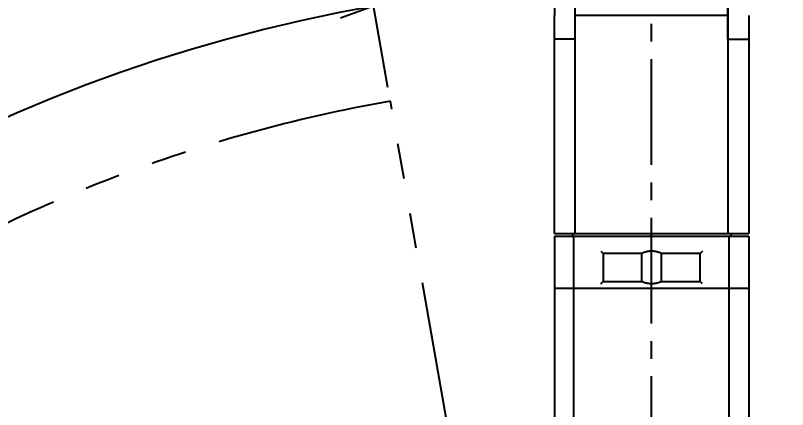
# Model space of a CAD drawing. Extents: x -15505 to -9955, y 1127 to 4348.
# Drawn here: x -14579 to -14022, y 3566 to 3850 of the extents above; entities that cross this region are included whole.
import ezdxf

# ---------------------------------------------------------------- set-up
doc = ezdxf.new("R2010")
doc.units = 0
doc.header["$LTSCALE"] = 4
doc.header["$MEASUREMENT"] = 0
doc.linetypes.add('CENTRE2', pattern=[28.575, 19.05, -3.175, 3.175, -3.175])
doc.linetypes.add('PHANTOM2', pattern=[31.75, 15.875, -3.175, 3.175, -3.175, 3.175, -3.175])
doc.layers.get('0').update_dxf_attribs({"linetype": 'CONTINUOUS'})
doc.layers.get('DEFPOINTS').update_dxf_attribs({"linetype": 'CONTINUOUS'})
for name, color, linetype in [('01', 7, 'CONTINUOUS'), ('01CENTER', 5, 'CENTRE2'), ('01HOSO', 6, 'CONTINUOUS'), ('02', 5, 'CONTINUOUS'), ('10', 1, 'CONTINUOUS')]:
    doc.layers.add(name, color=color, linetype=linetype)
doc.styles.add('BIGFONT', font='ROMANS.SHX', dxfattribs={"bigfont": 'bigfont'})
doc.dimstyles.new('L-IN', dxfattribs={"dimscale": 10, "dimtxt": 3.2, "dimasz": 2.5, "dimexe": 1, "dimexo": 1, "dimgap": 1, "dimtad": 1, "dimdec": 0, "dimtxsty": 'BIGFONT', "dimblk": 'YA-IN', "dimblk1": 'OPEN', "dimblk2": 'OPEN', "dimsah": 1, "dimcen": 0, "dimclrd": 256, "dimclre": 256, "dimclrt": 256, "dimazin": 3, "dimtp": 0.1, "dimtm": 0.2, "dimtfac": 0.625, "dimtdec": 0, "dimtmove": 0, "dimatfit": 3, "dimtolj": 1})

# ---------------------------------------------------------------- blocks, each defined once
blk = doc.blocks.new('_OPEN')
at = {"color": 0, "linetype": 'BYBLOCK'}
for p, q in [((-1, 0.167), (0, 0)), ((0, 0), (-1, -0.167)), ((0, 0), (-1, 0))]:
    blk.add_line(p, q, dxfattribs=at)
blk = doc.blocks.new('*D31')
at = {"linetype": 'BYBLOCK'}
for p, q in [((-14310.1, 3798.13), (-14322.17, 3866.54)), ((-14120, 1675), (-14120, 1555.77))]:
    blk.add_line(p, q, dxfattribs=at)
blk.add_arc((-14120, 2720), 1154.23, 101.24102, 268.75898, dxfattribs=at)
at = {"layer": 'DEFPOINTS', "color": 0, "linetype": 'BYBLOCK'}
for p in [(-14120, 4020), (-14308.37, 3788.28), (-15179.83, 3177.17), (-14175.01, 3032), (-14120, 1685)]:
    blk.add_point(p, dxfattribs=at)
at = {"linetype": 'BYBLOCK', "xscale": 25, "yscale": 25, "zscale": 25}
for p, rotation in [((-14320.43, 3856.69), 10.62051160187568), ((-14120, 1565.77), 359.3794883981237)]:
    blk.add_blockref('_OPEN', p, dxfattribs=dict(at, rotation=rotation))
at = {"linetype": 'BYBLOCK', "insert": (-15243.93, 2621.67), "char_height": 32, "attachment_point": 5, "rotation": 275, "style": 'BIGFONT'}
blk.add_mtext('\\A1;170°', dxfattribs=at)
blk = doc.blocks.new('YA-IN')
at = {"color": 0, "linetype": 'BYBLOCK'}
for p, q in [((0, 0), (-1, 0.167)), ((-1, -0.167), (0, 0)), ((0, 0), (-1, 0))]:
    blk.add_line(p, q, dxfattribs=at)
blk = doc.blocks.new('*D30')
at = {"linetype": 'BYBLOCK'}
blk.add_arc((-14120, 2720), 1262.13, 91.13492, 258.86508, dxfattribs=at)
at = {"layer": 'DEFPOINTS', "color": 0, "linetype": 'BYBLOCK'}
for p in [(-14120, 4020), (-15174.5, 3413.55), (-14199.4, 2269.7), (-14120, 1685), (-14360.46, 1356.28)]:
    blk.add_point(p, dxfattribs=at)
at = {"linetype": 'BYBLOCK', "xscale": 25, "yscale": 25, "zscale": 25}
for p, rotation in [((-14120, 3982.13), 0.5674595163755266), ((-14339.17, 1477.04), 349.432540483624)]:
    blk.add_blockref('_OPEN', p, dxfattribs=dict(at, rotation=rotation))
at = {"linetype": 'BYBLOCK', "insert": (-15403.23, 2832.27), "char_height": 32, "attachment_point": 5, "rotation": 85, "style": 'BIGFONT'}
blk.add_mtext('\\A1;170°', dxfattribs=at)
blk = doc.blocks.new('*D37')
at = {"linetype": 'BYBLOCK'}
blk.add_arc((-14120, 2720), 1262.13, 281.13492, 88.86508, dxfattribs=at)
at = {"layer": 'DEFPOINTS', "color": 0, "linetype": 'BYBLOCK'}
for p in [(-14120, 4020), (-14040.6, 2269.7), (-12961.09, 2220.09), (-14120, 1685), (-13879.54, 1356.28)]:
    blk.add_point(p, dxfattribs=at)
at = {"linetype": 'BYBLOCK', "xscale": 25, "yscale": 25, "zscale": 25}
for p, rotation in [((-14120, 3982.13), 179.4325404836243), ((-13900.83, 1477.04), 190.5674595163755)]:
    blk.add_blockref('_OPEN', p, dxfattribs=dict(at, rotation=rotation))
at = {"linetype": 'BYBLOCK', "insert": (-12836.77, 2832.27), "char_height": 32, "attachment_point": 5, "rotation": 275, "style": 'BIGFONT'}
blk.add_mtext('\\A1;170°', dxfattribs=at)
blk = doc.blocks.new('*D36')
at = {"linetype": 'BYBLOCK'}
for p, q in [((-13929.9, 3798.13), (-13917.83, 3866.54)), ((-14120, 1675), (-14120, 1555.77))]:
    blk.add_line(p, q, dxfattribs=at)
blk.add_arc((-14120, 2720), 1154.23, 271.24102, 78.75898, dxfattribs=at)
at = {"layer": 'DEFPOINTS', "color": 0, "linetype": 'BYBLOCK'}
for p in [(-14120, 4020), (-13931.63, 3788.28), (-14064.99, 3032), (-13155.66, 2085.74), (-14120, 1685)]:
    blk.add_point(p, dxfattribs=at)
at = {"linetype": 'BYBLOCK', "xscale": 25, "yscale": 25, "zscale": 25}
for p, rotation in [((-13919.57, 3856.69), 169.3794883981235), ((-14120, 1565.77), 180.6205116018764)]:
    blk.add_blockref('_OPEN', p, dxfattribs=dict(at, rotation=rotation))
at = {"linetype": 'BYBLOCK', "insert": (-12996.07, 2621.67), "char_height": 32, "attachment_point": 5, "rotation": 85, "style": 'BIGFONT'}
blk.add_mtext('\\A1;170°', dxfattribs=at)

msp = doc.modelspace()

# ---------------------------------------------------------------- linework, layer by layer
at = {"layer": '01', "linetype": 'CONTINUOUS'}
for p, q in [((-14190, 3833), (-14190, 3850)), ((-14050, 3850), (-14050, 3833)), ((-14190, 3693), (-14050, 3693)), ((-14190, 3691), (-14190, 3334.5)), ((-14190, 3691), (-14050, 3691)), ((-14177, 3693), (-14177, 3691)), ((-14063, 3693), (-14063, 3691)), ((-14050, 3691), (-14050, 3334.5)), ((-14156.73, 3680.13), (-14155, 3678.4)), ((-14083.27, 3680.13), (-14085, 3678.4)), ((-14155, 3678.4), (-14155, 3658.4)), ((-14127.14, 3678.4), (-14155, 3678.4)), ((-14127.14, 3658.4), (-14127.14, 3678.4)), ((-14112.86, 3658.4), (-14112.86, 3678.4)), ((-14085, 3678.4), (-14112.86, 3678.4)), ((-14085, 3658.4), (-14085, 3678.4)), ((-14156.73, 3656.67), (-14155, 3658.4)), ((-14155, 3658.4), (-14127.14, 3658.4)), ((-14112.86, 3658.4), (-14085, 3658.4)), ((-14083.27, 3656.67), (-14085, 3658.4)), ((-14190, 3653.4), (-14050, 3653.4))]:
    msp.add_line(p, q, dxfattribs=at)
at = {"layer": '01'}
for p, q in [((-14190, 3693), (-14190, 3833)), ((-14050, 3833), (-14050, 3693))]:
    msp.add_line(p, q, dxfattribs=at)
at = {"layer": '01', "linetype": 'CONTINUOUS'}
msp.add_arc((-5893.1, 3850), 8296.9, 178.014098, 180, dxfattribs=at)
for points, knots in [([(-14064.96, 3850), (-14064.96, 3854.78), (-14064.97, 3864.34), (-14064.97, 3878.67), (-14064.97, 3893), (-14064.98, 3907.33), (-14064.98, 3921.66), (-14064.99, 3935.98), (-14065, 3945.53), (-14065, 3950.3)], [0, 0, 0, 0, 14.336227, 28.671607, 43.00511, 57.336008, 71.66336, 85.986458, 100.30447, 100.30447, 100.30447, 100.30447]), ([(-14120, 3680.13), (-14120.12, 3680.13), (-14120.35, 3680.13), (-14120.7, 3680.12), (-14121.04, 3680.1), (-14121.39, 3680.08), (-14121.74, 3680.05), (-14122.08, 3680.01), (-14122.43, 3679.96), (-14122.77, 3679.91), (-14123.11, 3679.85), (-14123.44, 3679.78), (-14123.78, 3679.71), (-14124.11, 3679.62), (-14124.43, 3679.53), (-14124.76, 3679.44), (-14125.08, 3679.33), (-14125.39, 3679.22), (-14125.7, 3679.1), (-14126, 3678.98), (-14126.3, 3678.85), (-14126.59, 3678.7), (-14126.87, 3678.56), (-14127.05, 3678.45), (-14127.14, 3678.4)], [0, 0, 0, 0, 0.348637, 0.697166, 1.045482, 1.393471, 1.741021, 2.08801, 2.434311, 2.77979, 3.124303, 3.467698, 3.809811, 4.150466, 4.489481, 4.826657, 5.161787, 5.494655, 5.825033, 6.152687, 6.477376, 6.798857, 7.116885, 7.431218, 7.431218, 7.431218, 7.431218]), ([(-14112.86, 3678.4), (-14112.95, 3678.45), (-14113.13, 3678.56), (-14113.41, 3678.7), (-14113.7, 3678.85), (-14114, 3678.98), (-14114.3, 3679.1), (-14114.61, 3679.22), (-14114.92, 3679.33), (-14115.24, 3679.44), (-14115.57, 3679.53), (-14115.89, 3679.62), (-14116.22, 3679.71), (-14116.56, 3679.78), (-14116.89, 3679.85), (-14117.23, 3679.91), (-14117.57, 3679.96), (-14117.92, 3680.01), (-14118.26, 3680.05), (-14118.61, 3680.08), (-14118.96, 3680.1), (-14119.3, 3680.12), (-14119.65, 3680.13), (-14119.88, 3680.13), (-14120, 3680.13)], [0, 0, 0, 0, 0.314333, 0.63236, 0.953841, 1.27853, 1.606184, 1.936563, 2.269431, 2.604561, 2.941738, 3.280752, 3.621408, 3.963521, 4.306916, 4.65143, 4.996909, 5.343211, 5.690199, 6.037749, 6.385738, 6.734053, 7.082582, 7.431218, 7.431218, 7.431218, 7.431218]), ([(-14120, 3656.67), (-14120.12, 3656.67), (-14120.35, 3656.67), (-14120.7, 3656.68), (-14121.04, 3656.7), (-14121.39, 3656.72), (-14121.74, 3656.75), (-14122.08, 3656.79), (-14122.43, 3656.84), (-14122.77, 3656.89), (-14123.11, 3656.95), (-14123.44, 3657.02), (-14123.78, 3657.09), (-14124.11, 3657.18), (-14124.43, 3657.27), (-14124.76, 3657.36), (-14125.08, 3657.47), (-14125.39, 3657.58), (-14125.7, 3657.7), (-14126, 3657.82), (-14126.3, 3657.95), (-14126.59, 3658.1), (-14126.87, 3658.24), (-14127.05, 3658.35), (-14127.14, 3658.4)], [0, 0, 0, 0, 0.348637, 0.697166, 1.045482, 1.393471, 1.741021, 2.08801, 2.434311, 2.77979, 3.124303, 3.467698, 3.809811, 4.150466, 4.489481, 4.826657, 5.161787, 5.494655, 5.825033, 6.152687, 6.477376, 6.798857, 7.116885, 7.431218, 7.431218, 7.431218, 7.431218]), ([(-14112.86, 3658.4), (-14112.95, 3658.35), (-14113.13, 3658.24), (-14113.41, 3658.1), (-14113.7, 3657.95), (-14114, 3657.82), (-14114.3, 3657.7), (-14114.61, 3657.58), (-14114.92, 3657.47), (-14115.24, 3657.36), (-14115.57, 3657.27), (-14115.89, 3657.18), (-14116.22, 3657.09), (-14116.56, 3657.02), (-14116.89, 3656.95), (-14117.23, 3656.89), (-14117.57, 3656.84), (-14117.92, 3656.79), (-14118.26, 3656.75), (-14118.61, 3656.72), (-14118.96, 3656.7), (-14119.3, 3656.68), (-14119.65, 3656.67), (-14119.88, 3656.67), (-14120, 3656.67)], [0, 0, 0, 0, 0.314333, 0.63236, 0.953841, 1.27853, 1.606184, 1.936563, 2.269431, 2.604561, 2.941738, 3.280752, 3.621408, 3.963521, 4.306916, 4.65143, 4.996909, 5.343211, 5.690199, 6.037749, 6.385738, 6.734053, 7.082582, 7.431218, 7.431218, 7.431218, 7.431218])]:
    msp.add_open_spline(points, degree=3, knots=knots, dxfattribs=at)
at = {"layer": '01CENTER'}
msp.add_line((-14120, 1685), (-14120, 4262.08), dxfattribs=at)
at = {"layer": '01HOSO', "linetype": 'CONTINUOUS'}
for p, q in [((-14175, 3693), (-14175, 4150)), ((-14065, 4150), (-14065, 3693)), ((-14065, 3850), (-14175, 3850)), ((-14064.96, 3833), (-14064.96, 3850)), ((-14176, 3467.4), (-14176, 3691)), ((-14064, 3467.4), (-14064, 3691))]:
    msp.add_line(p, q, dxfattribs=at)
at = {"layer": '01HOSO'}
for p, q in [((-14175, 3833), (-14190, 3833)), ((-14065, 3833), (-14050, 3833))]:
    msp.add_line(p, q, dxfattribs=at)
at = {"layer": '10', "linetype": 'PHANTOM2', "ltscale": 2}
msp.add_line((-14175.01, 3032), (-14308.37, 3788.28), dxfattribs=at)
at = {"layer": '10'}
msp.add_arc((-14120, 2720), 1384.76, 280, 260, dxfattribs=at)
at = {"layer": '10', "linetype": 'PHANTOM2', "ltscale": 2}
msp.add_arc((-14120, 2720), 1084.76, 100, 80, dxfattribs=at)

# ---------------------------------------------------------------- dimensions: what is measured, and where the dimension line sits
at = {"layer": '02'}
for base, line1, picture, middle in [((-15174.5, 3413.55), ((-14199.4, 2269.7), (-14360.46, 1356.28)), '*D30', (-15403.23, 2832.27)), ((-15179.83, 3177.17), ((-14175.01, 3032), (-14308.37, 3788.28)), '*D31', (-15243.93, 2621.67)), ((-12961.09, 2220.09), ((-14040.6, 2269.7), (-13879.54, 1356.28)), '*D37', (-12836.77, 2832.27)), ((-13155.66, 2085.74), ((-14064.99, 3032), (-13931.63, 3788.28)), '*D36', (-12996.07, 2621.67))]:
    dim = msp.add_angular_dim_2l(base=base, line1=line1, line2=((-14120, 1685), (-14120, 4020)), dimstyle='L-IN', override={"dimazin": 2}, dxfattribs=at)
    dim.commit()
    dim.dimension.update_dxf_attribs({"geometry": picture, "text_midpoint": middle})

doc.saveas('drawing.dxf')
